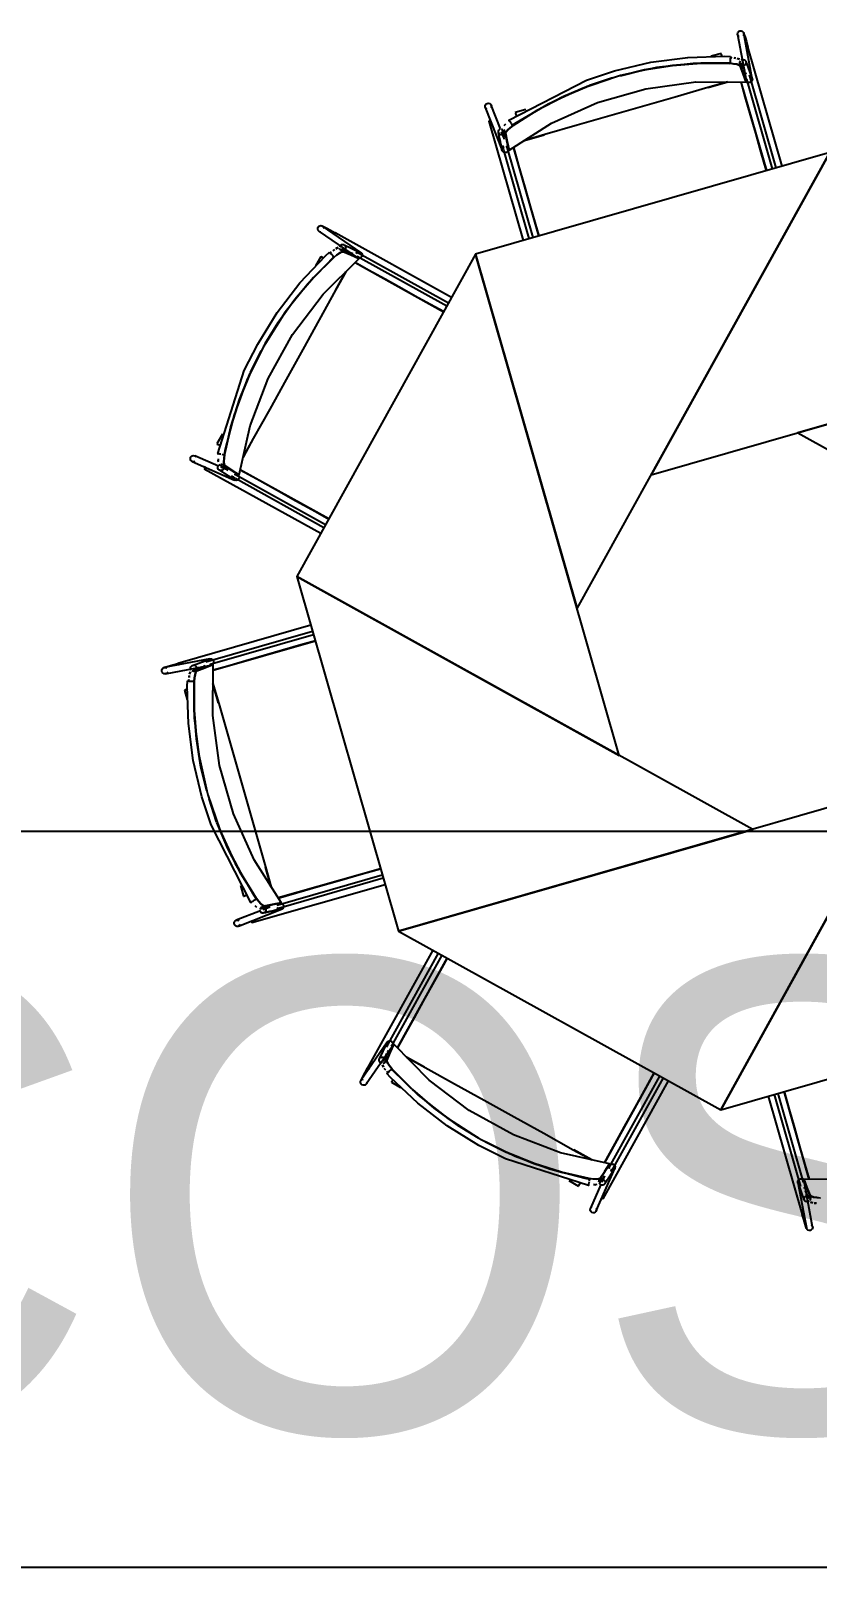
# Model space of a CAD drawing. Header units: metres. Extents: x 2.5 to 42.6, y 0.9 to 31.9.
# Drawn here: x 26.611 to 27.146, y 27.35 to 28.394 of the extents above; entities that cross this region are included whole.
import ezdxf

# ---------------------------------------------------------------- set-up
doc = ezdxf.new("R2010")
doc.units = ezdxf.units.M
for name, color, linetype in [('ARREDI', 9, 'Continuous'), ('PARETI_STRUTTURE', 7, 'Continuous'), ('WAYFINDING_RIQUADRI', 7, 'Continuous'), ('WAYFINDING_TESTI', 7, 'Continuous')]:
    doc.layers.add(name, color=color, linetype=linetype)

msp = doc.modelspace()

# ---------------------------------------------------------------- linework, layer by layer
at = {"layer": 'ARREDI'}
for points in [[(27.093, 28.39), (27.0924, 28.3905), (27.092, 28.3911), (27.0918, 28.3916), (27.0918, 28.3916), (27.0918, 28.3918), (27.0919, 28.3926), (27.0922, 28.3932)], [(27.0922, 28.3932), (27.0927, 28.3937), (27.0934, 28.394), (27.0942, 28.3941), (27.0949, 28.3939), (27.0955, 28.3934), (27.0959, 28.3928), (27.0961, 28.3924), (27.0961, 28.3923), (27.0961, 28.3921)], [(27.0961, 28.3921), (27.096, 28.3914), (27.0957, 28.3907)], [(27.0806, 28.3787), (27.0806, 28.3786)], [(27.0812, 28.3766), (27.081, 28.3773), (27.0808, 28.3779), (27.0807, 28.3784), (27.0806, 28.3786)], [(27.098, 28.383), (27.0974, 28.3828)], [(27.0988, 28.3832), (27.0985, 28.3831), (27.098, 28.383)], [(27.0988, 28.3832), (27.0988, 28.3832)], [(26.9341, 28.3246), (26.9352, 28.3188), (26.9364, 28.313), (26.9653, 28.3313), (26.9966, 28.3453), (27.0295, 28.3547), (27.0635, 28.3594), (27.0977, 28.3592), (27.0956, 28.3648), (27.0935, 28.3703), (27.0928, 28.3708), (27.0912, 28.3713), (27.0889, 28.3717), (27.0865, 28.372)], [(27.0863, 28.372), (27.0669, 28.372), (27.0475, 28.3705), (27.0283, 28.3675), (27.0121, 28.3635)], [(27.0121, 28.3635), (27.0283, 28.3675), (27.0476, 28.3705), (27.067, 28.372), (27.0865, 28.3719)], [(27.0865, 28.372), (27.089, 28.3717), (27.0913, 28.3713), (27.0928, 28.3708), (27.0935, 28.3703)], [(27.0868, 28.3737), (27.0867, 28.373), (27.0867, 28.3726), (27.0867, 28.3723)], [(27.0869, 28.3758), (27.0868, 28.3751), (27.0868, 28.3744), (27.0868, 28.3737)], [(27.0869, 28.3766), (27.0869, 28.3763)], [(27.0869, 28.3758), (27.088, 28.3757)], [(27.088, 28.3757), (27.0869, 28.3758)], [(27.0893, 28.3756), (27.0904, 28.3754)], [(27.0906, 28.3754), (27.0894, 28.3756)], [(27.0915, 28.3752), (27.0931, 28.3747)], [(27.0932, 28.3747), (27.0916, 28.3752)], [(27.0972, 28.3712), (27.0966, 28.3707), (27.0959, 28.3704), (27.0952, 28.3703), (27.0945, 28.3705), (27.0939, 28.3709), (27.0939, 28.371), (27.0935, 28.3716), (27.0934, 28.3717), (27.0933, 28.3723), (27.0934, 28.373), (27.0937, 28.3737)], [(27.0943, 28.3742), (27.095, 28.3745), (27.0957, 28.3746), (27.0964, 28.3744), (27.097, 28.3739), (27.097, 28.3739), (27.0974, 28.3733), (27.0975, 28.3732), (27.0976, 28.3726), (27.0975, 28.3719), (27.0972, 28.3712)], [(27.0944, 28.3726), (27.0959, 28.3686), (27.0965, 28.3671)], [(27.0853, 28.3593), (27.0715, 28.3554), (27.0494, 28.349), (27.0272, 28.3427), (27.005, 28.3363), (26.9828, 28.3299), (26.9607, 28.3236), (26.9469, 28.3196)], [(27.0067, 28.362), (26.9912, 28.3568)], [(26.9912, 28.3568), (27.0067, 28.362)], [(27.0719, 28.3555), (27.0853, 28.3593)], [(27.1113, 28.2995), (27.1077, 28.312), (27.1042, 28.3244), (27.1006, 28.3368), (27.097, 28.3492), (27.0942, 28.3593)], [(27.0971, 28.3656), (27.0974, 28.3647)], [(27.0979, 28.3615), (27.0977, 28.3592)], [(27.1015, 28.3597), (27.1009, 28.3592), (27.1002, 28.3589), (27.0995, 28.3589), (27.0987, 28.3591), (27.0981, 28.3595), (27.0977, 28.3601)], [(27.0999, 28.3631), (27.1007, 28.3629), (27.1013, 28.3625), (27.1017, 28.3619), (27.1018, 28.3614), (27.1019, 28.3611), (27.1018, 28.3604), (27.1015, 28.3597)], [(26.9392, 28.3297), (26.9556, 28.3401), (26.9726, 28.3489)], [(26.9726, 28.3489), (26.9557, 28.3401), (26.9393, 28.3298)], [(26.9729, 28.3491), (26.9906, 28.3566)], [(26.9906, 28.3566), (26.973, 28.3492)], [(26.9214, 28.3407), (26.9208, 28.3411), (26.9203, 28.3417), (26.9202, 28.3419), (26.9202, 28.3419), (26.9201, 28.3424), (26.9201, 28.3431), (26.9204, 28.3438), (26.9209, 28.3444), (26.9216, 28.3447), (26.9223, 28.3449), (26.9231, 28.3447)], [(26.9231, 28.3447), (26.9237, 28.3443), (26.9242, 28.3437), (26.9243, 28.3435), (26.9243, 28.3435), (26.9244, 28.343), (26.9244, 28.3423), (26.9241, 28.3416)], [(26.9406, 28.3385), (26.9407, 28.3382), (26.9408, 28.3378), (26.941, 28.3371), (26.9412, 28.3364)], [(26.9235, 28.3329), (26.923, 28.3328), (26.9228, 28.3327), (26.9227, 28.3327), (26.9227, 28.3327)], [(26.9242, 28.3331), (26.9235, 28.3329)], [(26.9305, 28.3234), (26.9299, 28.3238), (26.9294, 28.3244), (26.9292, 28.3249), (26.9292, 28.3251), (26.9292, 28.3258), (26.9292, 28.3258), (26.9295, 28.3265), (26.93, 28.327), (26.9306, 28.3274)], [(26.9328, 28.3269), (26.9332, 28.3264), (26.9334, 28.3258), (26.9335, 28.3257), (26.9334, 28.3249), (26.9334, 28.3249), (26.9331, 28.3243), (26.9326, 28.3237), (26.932, 28.3234), (26.9312, 28.3233), (26.9305, 28.3234)], [(26.9332, 28.3204), (26.9329, 28.3219), (26.9318, 28.3274)], [(26.9341, 28.3306), (26.9331, 28.3297)], [(26.9332, 28.3298), (26.9341, 28.3306)], [(26.9392, 28.3297), (26.9372, 28.3282), (26.9355, 28.3267), (26.9344, 28.3254), (26.9341, 28.3246)], [(26.9341, 28.3246), (26.9344, 28.3254), (26.9354, 28.3266), (26.9371, 28.3282), (26.9392, 28.3297)], [(26.938, 28.331), (26.9376, 28.3316), (26.9372, 28.3322), (26.9368, 28.3327), (26.9365, 28.3332), (26.9363, 28.3334), (26.9363, 28.3334), (26.9363, 28.3334), (26.9364, 28.3332)], [(26.9388, 28.3299), (26.9386, 28.3301), (26.9384, 28.3305), (26.938, 28.331)], [(26.9469, 28.3196), (26.9603, 28.3234)], [(26.9329, 28.3114), (26.9323, 28.3118), (26.9318, 28.3124), (26.9317, 28.3126), (26.9317, 28.3126), (26.9316, 28.3131), (26.9316, 28.3138), (26.9319, 28.3145), (26.9324, 28.3151), (26.9331, 28.3154)], [(26.9359, 28.313), (26.9356, 28.3123), (26.9351, 28.3117), (26.9344, 28.3114), (26.9337, 28.3113), (26.9329, 28.3114)], [(26.9364, 28.313), (26.9346, 28.3154), (26.9364, 28.313)], [(26.9394, 28.3149), (26.9429, 28.3026), (26.9471, 28.2879), (26.9513, 28.2732), (26.9555, 28.2585), (26.9566, 28.2547)], [(26.8063, 28.2592), (26.8063, 28.2599), (26.8066, 28.2606), (26.8071, 28.2612), (26.8077, 28.2615), (26.8085, 28.2617), (26.8092, 28.2615), (26.8096, 28.2613), (26.8096, 28.2613), (26.8098, 28.2611), (26.8103, 28.2605), (26.8105, 28.2598)], [(26.8084, 28.2573), (26.8076, 28.2575), (26.8072, 28.2577), (26.8072, 28.2577), (26.807, 28.2579), (26.8065, 28.2584), (26.8063, 28.2592)], [(26.8176, 28.256), (26.8173, 28.2555)], [(26.8181, 28.2568), (26.8181, 28.2568), (26.818, 28.2568), (26.8179, 28.2565), (26.8176, 28.2561)], [(26.743, 28.0988), (26.7479, 28.0955), (26.7528, 28.0923), (26.7604, 28.1256), (26.7726, 28.1577), (26.7892, 28.1876), (26.8099, 28.215), (26.8342, 28.239), (26.8288, 28.2415), (26.8234, 28.2439), (26.8225, 28.2437), (26.821, 28.243), (26.8192, 28.2417), (26.8173, 28.2401)], [(26.8143, 28.2437), (26.8143, 28.2437)], [(26.8143, 28.2437), (26.8145, 28.2435), (26.8148, 28.2431), (26.8153, 28.2426), (26.8158, 28.242), (26.8163, 28.2415)], [(26.8148, 28.2431), (26.8157, 28.2438)], [(26.8167, 28.2446), (26.8178, 28.2454)], [(26.8178, 28.2454), (26.8168, 28.2447)], [(26.8173, 28.2401), (26.8192, 28.2417), (26.8211, 28.243), (26.8226, 28.2438), (26.8234, 28.2439)], [(26.8186, 28.2459), (26.8201, 28.2467)], [(26.8201, 28.2467), (26.8186, 28.246)], [(26.8212, 28.2472), (26.8215, 28.2479), (26.822, 28.2484), (26.8226, 28.2488), (26.8233, 28.2489), (26.8234, 28.2489), (26.824, 28.2488), (26.8242, 28.2487), (26.8247, 28.2484), (26.8251, 28.2478), (26.8254, 28.2471)], [(26.8254, 28.2471), (26.8253, 28.2464), (26.8251, 28.2457), (26.8246, 28.2451), (26.824, 28.2447), (26.8232, 28.2446), (26.8232, 28.2446), (26.8225, 28.2447), (26.8224, 28.2448), (26.8219, 28.2451), (26.8214, 28.2457), (26.8212, 28.2464)], [(26.8224, 28.2462), (26.8263, 28.2444), (26.8278, 28.2437)], [(26.8293, 28.2431), (26.8302, 28.2427)], [(26.8325, 28.2428), (26.833, 28.2434), (26.8337, 28.2437), (26.8344, 28.2439), (26.8352, 28.2437), (26.8356, 28.2435), (26.8356, 28.2435), (26.8358, 28.2433), (26.8363, 28.2427), (26.8365, 28.242)], [(26.7706, 28.1815), (26.7793, 28.1958), (26.7908, 28.2116), (26.8034, 28.2264), (26.8173, 28.2401)], [(26.8172, 28.24), (26.8034, 28.2263), (26.7907, 28.2115), (26.7793, 28.1958), (26.7707, 28.1815)], [(26.8103, 28.2396), (26.8096, 28.24), (26.8091, 28.2403), (26.8086, 28.2405), (26.8084, 28.2406)], [(26.8163, 28.2415), (26.8167, 28.241), (26.817, 28.2407), (26.8172, 28.2405)], [(26.8919, 28.2032), (26.886, 28.2064), (26.8747, 28.2127), (26.8634, 28.219), (26.8521, 28.2252), (26.8408, 28.2315), (26.8317, 28.2366)], [(26.8327, 28.2408), (26.8342, 28.239)], [(26.8365, 28.242), (26.8365, 28.2413), (26.8362, 28.2406), (26.8357, 28.24), (26.8351, 28.2397), (26.8343, 28.2395), (26.8336, 28.2397)], [(26.8254, 28.2303), (26.8184, 28.2178), (26.8073, 28.1976), (26.7961, 28.1774), (26.7849, 28.1572), (26.7737, 28.137), (26.7625, 28.1169), (26.7556, 28.1044)], [(26.8186, 28.2181), (26.8254, 28.2303)], [(26.7679, 28.1766), (26.7606, 28.1621)], [(26.7606, 28.162), (26.7679, 28.1766)], [(26.7603, 28.1615), (26.7531, 28.1437), (26.7473, 28.1251), (26.743, 28.1062)], [(26.743, 28.106), (26.7473, 28.125), (26.7531, 28.1436), (26.7603, 28.1614)], [(26.7378, 28.1133), (26.738, 28.1132), (26.7385, 28.1129), (26.739, 28.1126), (26.7397, 28.1122)], [(26.7556, 28.1044), (26.7624, 28.1166)], [(26.7227, 28.1013), (26.7219, 28.1011), (26.7212, 28.1012), (26.721, 28.1013), (26.721, 28.1013), (26.7205, 28.1015), (26.72, 28.1021), (26.7197, 28.1028), (26.7197, 28.1035), (26.7199, 28.1043), (26.7204, 28.1049), (26.721, 28.1053)], [(26.721, 28.1053), (26.7217, 28.1054), (26.7225, 28.1053), (26.7227, 28.1053), (26.7227, 28.1053), (26.7231, 28.105), (26.7236, 28.1045)], [(26.7292, 28.0965), (26.7292, 28.0965)], [(26.7296, 28.0973), (26.7294, 28.0968), (26.7293, 28.0966)], [(26.73, 28.0979), (26.7296, 28.0973)], [(26.7405, 28.1063), (26.7398, 28.1064), (26.7391, 28.1065), (26.7386, 28.1066), (26.7384, 28.1066), (26.7383, 28.1066), (26.7383, 28.1066), (26.7386, 28.1066)], [(26.7413, 28.0955), (26.7406, 28.0953), (26.7398, 28.0954), (26.7393, 28.0956), (26.7392, 28.0957), (26.7387, 28.0962), (26.7387, 28.0962), (26.7384, 28.0969), (26.7384, 28.0976), (26.7386, 28.0984), (26.7391, 28.099)], [(26.7388, 28.101), (26.7387, 28.1018), (26.7388, 28.1031)], [(26.7387, 28.1031), (26.7387, 28.1018)], [(26.7453, 28.0953), (26.7441, 28.0961), (26.7392, 28.0994)], [(26.7404, 28.0996), (26.7412, 28.0995), (26.7417, 28.0992), (26.7418, 28.0991), (26.7423, 28.0986), (26.7423, 28.0986), (26.7426, 28.0979), (26.7426, 28.0972), (26.7424, 28.0965), (26.7419, 28.0959), (26.7413, 28.0955)], [(26.7426, 28.1059), (26.7424, 28.106), (26.7419, 28.106), (26.7413, 28.1062)], [(26.743, 28.106), (26.7426, 28.1036), (26.7425, 28.1013), (26.7427, 28.0996), (26.743, 28.0988)], [(26.743, 28.0988), (26.7427, 28.0996), (26.7425, 28.1012), (26.7426, 28.1035), (26.743, 28.106)], [(26.7515, 28.0887), (26.7508, 28.0885), (26.7501, 28.0886), (26.7498, 28.0887), (26.7498, 28.0887), (26.7494, 28.089), (26.7489, 28.0895), (26.7486, 28.0902), (26.7486, 28.0909), (26.7488, 28.0917)], [(26.7528, 28.0922), (26.7499, 28.0926), (26.7528, 28.0922)], [(26.752, 28.0924), (26.7525, 28.0919), (26.7528, 28.0912), (26.7528, 28.0904), (26.7526, 28.0897), (26.7521, 28.0891), (26.7515, 28.0887)], [(26.7536, 28.0957), (26.7648, 28.0895), (26.7782, 28.0821), (26.7915, 28.0747), (26.8049, 28.0673), (26.8138, 28.0623)], [(26.8047, 27.9795), (26.7948, 27.9767), (26.7824, 27.9731), (26.7699, 27.9695), (26.7575, 27.966), (26.7451, 27.9624), (26.7351, 27.9595)], [(26.7011, 27.9576), (26.7006, 27.9581), (26.7003, 27.9588), (26.7003, 27.9595), (26.7005, 27.9603), (26.7009, 27.9609), (26.7015, 27.9613), (26.702, 27.9614), (26.702, 27.9614), (26.7022, 27.9615), (26.703, 27.9614), (26.7037, 27.961)], [(26.7111, 27.9642), (26.7111, 27.9642)], [(26.7111, 27.9642), (26.7112, 27.9639), (26.7114, 27.9634)], [(26.7114, 27.9634), (26.7115, 27.9627)], [(26.7202, 27.9596), (26.7199, 27.9603), (26.7198, 27.9611), (26.72, 27.9618), (26.7204, 27.9624), (26.7205, 27.9624), (26.721, 27.9628), (26.7211, 27.9628), (26.7217, 27.963), (26.7225, 27.9629), (26.7231, 27.9625)], [(26.7231, 27.9625), (26.7236, 27.962), (26.724, 27.9613), (26.724, 27.9606), (26.7238, 27.9598), (26.7234, 27.9592), (26.7234, 27.9592), (26.7228, 27.9588), (26.7227, 27.9588), (26.7221, 27.9587), (26.7214, 27.9588), (26.7207, 27.9591)], [(26.7217, 27.9598), (26.7257, 27.9613), (26.7273, 27.9619)], [(26.7698, 27.7995), (26.7756, 27.8006), (26.7814, 27.8018), (26.7631, 27.8307), (26.749, 27.8619), (26.7396, 27.8949), (26.7349, 27.9288), (26.7351, 27.9631), (26.7296, 27.961), (26.7241, 27.9589), (26.7235, 27.9582), (26.723, 27.9565), (26.7226, 27.9543), (26.7224, 27.9518)], [(26.7288, 27.9625), (26.7297, 27.9628)], [(26.7312, 27.9653), (26.7314, 27.966), (26.7319, 27.9666), (26.7325, 27.9671), (26.733, 27.9672), (26.7332, 27.9672), (26.7339, 27.9672), (26.7346, 27.9668)], [(26.7328, 27.9633), (26.7351, 27.9631)], [(26.7346, 27.9668), (26.7351, 27.9663), (26.7354, 27.9656), (26.7355, 27.9648), (26.7353, 27.9641), (26.7348, 27.9635), (26.7342, 27.9631)], [(26.7043, 27.9583), (26.7039, 27.9577), (26.7033, 27.9573), (26.7028, 27.9572), (26.7028, 27.9572), (26.7025, 27.9571), (26.7018, 27.9572), (26.7011, 27.9575)], [(26.7178, 27.9523), (26.718, 27.9523)], [(26.7186, 27.9533), (26.7185, 27.9523)], [(26.7185, 27.9523), (26.7192, 27.9522), (26.72, 27.9522), (26.7207, 27.9521)], [(26.7186, 27.9523), (26.7186, 27.9533)], [(26.719, 27.956), (26.7188, 27.9547)], [(26.7188, 27.9546), (26.719, 27.9558)], [(26.7192, 27.9569), (26.7197, 27.9585)], [(26.7197, 27.9585), (26.7192, 27.957)], [(26.7207, 27.9521), (26.7213, 27.9521), (26.7218, 27.9521), (26.722, 27.9521)], [(26.7308, 27.8775), (26.7269, 27.8937), (26.7238, 27.9129), (26.7223, 27.9324), (26.7224, 27.9518)], [(26.7224, 27.9517), (26.7223, 27.9323), (26.7238, 27.9129), (26.7269, 27.8937), (26.7308, 27.8775)], [(26.7224, 27.9518), (26.7226, 27.9544), (26.723, 27.9566), (26.7235, 27.9582), (26.7241, 27.9589)], [(26.7389, 27.9372), (26.735, 27.9506)], [(26.735, 27.9506), (26.739, 27.9369), (26.7453, 27.9147), (26.7517, 27.8926), (26.7581, 27.8703), (26.7644, 27.8481), (26.7708, 27.826), (26.7747, 27.8122)], [(26.7178, 27.9466), (26.7171, 27.9463), (26.7164, 27.9462), (26.716, 27.946), (26.7157, 27.946)], [(26.7157, 27.946), (26.7157, 27.946)], [(26.7324, 27.8721), (26.7375, 27.8566)], [(26.7375, 27.8566), (26.7324, 27.8721)], [(26.7377, 27.856), (26.7452, 27.8383), (26.7542, 27.8211), (26.7645, 27.8046)], [(26.7646, 27.8045), (26.7543, 27.821), (26.7452, 27.8383), (26.7377, 27.856)], [(26.7747, 27.8122), (26.7709, 27.8257)], [(26.7795, 27.8047), (26.7918, 27.8083), (26.8065, 27.8125), (26.8211, 27.8167), (26.8358, 27.8209), (26.8491, 27.8247)], [(26.7559, 27.806), (26.7561, 27.8061), (26.7566, 27.8062), (26.7572, 27.8064), (26.7579, 27.8066)], [(26.7644, 27.8041), (26.7642, 27.804), (26.7639, 27.8037), (26.7634, 27.8034)], [(26.7646, 27.8045), (26.7661, 27.8026), (26.7676, 27.8009), (26.7689, 27.7998), (26.7698, 27.7995)], [(26.7698, 27.7994), (26.769, 27.7997), (26.7677, 27.8008), (26.7662, 27.8025), (26.7646, 27.8045)], [(26.7634, 27.8034), (26.7628, 27.803), (26.7621, 27.8025), (26.7616, 27.8021), (26.7612, 27.8019), (26.761, 27.8017), (26.7609, 27.8017), (26.7609, 27.8017), (26.7611, 27.8018)], [(26.7646, 27.7985), (26.7637, 27.7995)], [(26.7637, 27.7994), (26.7646, 27.7985)], [(26.7739, 27.7985), (26.7725, 27.7983), (26.7667, 27.7971)], [(26.7709, 27.7959), (26.7705, 27.7952), (26.77, 27.7948), (26.7694, 27.7946), (26.7693, 27.7945), (26.7686, 27.7945), (26.7685, 27.7946), (26.7679, 27.7948), (26.7673, 27.7953), (26.767, 27.796)], [(26.7674, 27.7981), (26.768, 27.7986), (26.7685, 27.7988), (26.7687, 27.7988), (26.7694, 27.7988), (26.7701, 27.7985), (26.7706, 27.798), (26.771, 27.7973), (26.7711, 27.7966), (26.7709, 27.7959)], [(26.7829, 27.7983), (26.7826, 27.7977), (26.782, 27.7972), (26.7817, 27.7971), (26.7817, 27.7971), (26.7813, 27.797), (26.7805, 27.797), (26.7798, 27.7973), (26.7793, 27.7978), (26.7789, 27.7984)], [(26.7814, 27.8017), (26.779, 27.7999), (26.7814, 27.8017)], [(26.7814, 27.8012), (26.7821, 27.801), (26.7826, 27.8005), (26.783, 27.7998), (26.7831, 27.799), (26.7829, 27.7983)], [(26.7536, 27.7868), (26.7532, 27.7862), (26.7527, 27.7857), (26.7524, 27.7856), (26.7524, 27.7856), (26.7519, 27.7855), (26.7512, 27.7855), (26.7505, 27.7858), (26.7499, 27.7863), (26.7496, 27.7869), (26.7495, 27.7877), (26.7496, 27.7884)], [(26.7496, 27.7884), (26.75, 27.7891), (26.7506, 27.7895), (26.7508, 27.7896), (26.7508, 27.7896), (26.7513, 27.7898), (26.7521, 27.7897), (26.7528, 27.7895)], [(26.7612, 27.7895), (26.7614, 27.7889)], [(26.7614, 27.7889), (26.7615, 27.7884), (26.7616, 27.7881), (26.7616, 27.7881), (26.7616, 27.7881)], [(26.8943, 27.764), (26.8906, 27.7573), (26.8844, 27.746), (26.8781, 27.7346), (26.8718, 27.7233), (26.8655, 27.712), (26.8605, 27.7029)], [(26.8542, 27.7038), (26.8537, 27.7043), (26.8533, 27.7049), (26.8532, 27.7056), (26.8533, 27.7064), (26.8536, 27.7068), (26.8536, 27.7068), (26.8537, 27.707), (26.8543, 27.7075), (26.855, 27.7077)], [(26.9982, 27.6142), (27.0015, 27.6191), (27.0048, 27.6241), (26.9714, 27.6316), (26.9394, 27.6438), (26.9094, 27.6604), (26.8821, 27.6811), (26.858, 27.7054), (26.8556, 27.7), (26.8532, 27.6946), (26.8533, 27.6938), (26.8541, 27.6922), (26.8554, 27.6904), (26.857, 27.6885)], [(26.8539, 27.7005), (26.8543, 27.7014)], [(26.855, 27.7077), (26.8557, 27.7077), (26.8564, 27.7074), (26.857, 27.7069), (26.8574, 27.7063), (26.8575, 27.7055), (26.8574, 27.7048)], [(26.8562, 27.704), (26.858, 27.7054)], [(26.8402, 27.6893), (26.8402, 27.6893), (26.8403, 27.6892), (26.8405, 27.6891), (26.841, 27.6888)], [(26.8499, 27.6924), (26.8492, 27.6927), (26.8486, 27.6932), (26.8482, 27.6938), (26.8481, 27.6945), (26.8481, 27.6946), (26.8482, 27.6952), (26.8483, 27.6954), (26.8486, 27.6959), (26.8492, 27.6963), (26.8499, 27.6966)], [(26.8499, 27.6966), (26.8507, 27.6966), (26.8514, 27.6963), (26.8519, 27.6958), (26.8523, 27.6952), (26.8524, 27.6944), (26.8524, 27.6944), (26.8523, 27.6937), (26.8522, 27.6936), (26.8519, 27.6931), (26.8513, 27.6926), (26.8506, 27.6924)], [(26.8511, 27.6898), (26.8503, 27.6913)], [(26.8503, 27.6913), (26.8511, 27.6898)], [(26.8509, 27.6936), (26.8526, 27.6975), (26.8533, 27.6991)], [(26.8569, 27.6885), (26.8553, 27.6904), (26.854, 27.6923), (26.8533, 27.6938), (26.8532, 27.6946)], [(26.8789, 27.6898), (26.8667, 27.6966)], [(26.8667, 27.6966), (26.8793, 27.6896), (26.8994, 27.6785), (26.9196, 27.6673), (26.9398, 27.6561), (26.96, 27.6449), (26.9801, 27.6337), (26.9927, 27.6268)], [(26.8379, 27.6775), (26.8371, 27.6775), (26.8364, 27.6778), (26.8359, 27.6783), (26.8355, 27.6789), (26.8354, 27.6797), (26.8355, 27.6804), (26.8358, 27.6808), (26.8358, 27.6809), (26.8359, 27.6811), (26.8365, 27.6815), (26.8372, 27.6817)], [(26.8397, 27.6796), (26.8396, 27.6788), (26.8393, 27.6784), (26.8393, 27.6784), (26.8392, 27.6782), (26.8386, 27.6777), (26.8379, 27.6775)], [(26.841, 27.6889), (26.8416, 27.6885)], [(26.8524, 27.6879), (26.8516, 27.689)], [(26.8516, 27.689), (26.8523, 27.688)], [(26.8539, 27.6861), (26.8533, 27.6869)], [(26.8533, 27.6855), (26.8533, 27.6855)], [(26.8534, 27.6855), (26.8536, 27.6857), (26.8539, 27.6861), (26.8544, 27.6865), (26.855, 27.687), (26.8555, 27.6875)], [(26.8555, 27.6875), (26.856, 27.6879), (26.8564, 27.6882), (26.8565, 27.6884)], [(26.8574, 27.6815), (26.8571, 27.6808), (26.8568, 27.6803), (26.8565, 27.6798), (26.8564, 27.6796)], [(26.9155, 27.6419), (26.9013, 27.6505), (26.8855, 27.662), (26.8707, 27.6747), (26.8569, 27.6885)], [(26.857, 27.6884), (26.8707, 27.6746), (26.8855, 27.6619), (26.9013, 27.6505), (26.9155, 27.6419)], [(27.0013, 27.6248), (27.0075, 27.636), (27.0149, 27.6494), (27.0224, 27.6628), (27.0297, 27.6761), (27.0352, 27.6859)], [(27.1234, 27.6732), (27.1269, 27.661), (27.1305, 27.6485), (27.134, 27.6361), (27.1376, 27.6237), (27.1405, 27.6137)], [(27.3005, 27.6483), (27.2994, 27.6541), (27.2983, 27.6599), (27.2693, 27.6416), (27.2381, 27.6276), (27.2051, 27.6182), (27.1712, 27.6135), (27.1369, 27.6137), (27.139, 27.6081), (27.1411, 27.6026), (27.1419, 27.6021), (27.1435, 27.6016), (27.1457, 27.6012), (27.1482, 27.601)], [(26.9204, 27.6391), (26.935, 27.6318)], [(26.935, 27.6318), (26.9204, 27.6391)], [(26.9356, 27.6316), (26.9533, 27.6243), (26.9719, 27.6185), (26.9908, 27.6142)], [(26.991, 27.6142), (26.972, 27.6185), (26.9534, 27.6243), (26.9356, 27.6315)], [(26.9927, 27.6268), (26.9805, 27.6336)], [(27.0048, 27.6241), (27.0044, 27.6211), (27.0048, 27.6241)], [(27.0046, 27.6232), (27.0052, 27.6237), (27.0058, 27.624), (27.0066, 27.624), (27.0073, 27.6238), (27.0079, 27.6234), (27.0083, 27.6227)], [(27.0083, 27.6227), (27.0085, 27.622), (27.0084, 27.6213), (27.0083, 27.621), (27.0083, 27.621), (27.0081, 27.6206), (27.0075, 27.6201), (27.0068, 27.6198), (27.0061, 27.6198), (27.0054, 27.62)], [(26.9838, 27.609), (26.9839, 27.6093), (26.9841, 27.6097), (26.9844, 27.6103), (26.9848, 27.6109)], [(26.9908, 27.6118), (26.9906, 27.611), (26.9905, 27.6104), (26.9904, 27.6099), (26.9904, 27.6096), (26.9904, 27.6095), (26.9904, 27.6096), (26.9904, 27.6098)], [(26.9911, 27.6138), (26.9911, 27.6136), (26.991, 27.6131), (26.9909, 27.6125)], [(26.991, 27.6142), (26.9934, 27.6139), (26.9957, 27.6137), (26.9974, 27.6139), (26.9982, 27.6142)], [(26.9982, 27.6142), (26.9974, 27.6139), (26.9958, 27.6137), (26.9935, 27.6138), (26.991, 27.6142)], [(26.996, 27.61), (26.9952, 27.6099), (26.9939, 27.61)], [(26.9939, 27.61), (26.9952, 27.6099)], [(26.9975, 27.6116), (26.9976, 27.6124), (26.9978, 27.6129), (26.9979, 27.613), (26.9984, 27.6135), (26.9984, 27.6135), (26.9991, 27.6138), (26.9998, 27.6138), (27.0006, 27.6136), (27.0012, 27.6131), (27.0016, 27.6125)], [(27.001, 27.6153), (26.9977, 27.6104)], [(27.0016, 27.6125), (27.0017, 27.6118), (27.0017, 27.6111), (27.0014, 27.6105), (27.0013, 27.6104), (27.0009, 27.6099), (27.0008, 27.6099), (27.0001, 27.6096), (26.9994, 27.6096), (26.9987, 27.6098), (26.9981, 27.6103)], [(27.1347, 27.6098), (27.134, 27.61), (27.1334, 27.6104), (27.1329, 27.611), (27.1328, 27.6115), (27.1328, 27.6118), (27.1328, 27.6125), (27.1332, 27.6132)], [(27.1332, 27.6132), (27.1337, 27.6137), (27.1344, 27.614), (27.1352, 27.614), (27.1359, 27.6138), (27.1365, 27.6134), (27.1369, 27.6128)], [(27.1367, 27.6114), (27.1369, 27.6137)], [(27.1375, 27.6073), (27.1372, 27.6082)], [(27.1402, 27.6003), (27.1387, 27.6043), (27.1381, 27.6058)], [(26.9992, 27.6012), (26.9998, 27.6009)], [(26.9998, 27.6009), (27.0002, 27.6006), (27.0005, 27.6005)], [(27.0005, 27.6004), (27.0005, 27.6004)], [(27.1404, 27.5987), (27.1397, 27.5984), (27.1389, 27.5983), (27.1382, 27.5985), (27.1376, 27.599), (27.1376, 27.599), (27.1372, 27.5996), (27.1372, 27.5997), (27.137, 27.6003), (27.1371, 27.601), (27.1375, 27.6017)], [(27.1375, 27.6017), (27.138, 27.6022), (27.1387, 27.6025), (27.1394, 27.6026), (27.1402, 27.6024), (27.1408, 27.602), (27.1408, 27.6019), (27.1412, 27.6014), (27.1412, 27.6012), (27.1413, 27.6006), (27.1412, 27.5999), (27.1409, 27.5992)], [(27.1482, 27.6009), (27.1456, 27.6012), (27.1434, 27.6016), (27.1418, 27.6021), (27.1411, 27.6026)], [(27.1431, 27.5977), (27.1415, 27.5982)], [(27.1415, 27.5982), (27.143, 27.5977)], [(27.144, 27.5975), (27.1453, 27.5973)], [(27.1454, 27.5973), (27.1442, 27.5975)], [(26.9918, 27.5922), (26.9916, 27.5929), (26.9917, 27.5937), (26.9918, 27.5939), (26.9918, 27.5939), (26.992, 27.5943), (26.9926, 27.5948)], [(26.9957, 27.5939), (26.9959, 27.5932), (26.9958, 27.5924), (26.9957, 27.5922), (26.9957, 27.5922), (26.9955, 27.5917), (26.9949, 27.5912), (26.9943, 27.5909), (26.9935, 27.5909), (26.9928, 27.5911), (26.9922, 27.5916), (26.9918, 27.5922)], [(27.1358, 27.5897), (27.1361, 27.5898), (27.1366, 27.5899)], [(27.1358, 27.5897), (27.1358, 27.5897)], [(27.1366, 27.5899), (27.1373, 27.5901)], [(27.1424, 27.5797), (27.1419, 27.5792), (27.1412, 27.5789), (27.1405, 27.5788), (27.1397, 27.579), (27.1391, 27.5795), (27.1387, 27.5801), (27.1386, 27.5806), (27.1386, 27.5806), (27.1385, 27.5808), (27.1386, 27.5816), (27.139, 27.5822)], [(27.1417, 27.5829), (27.1423, 27.5824), (27.1427, 27.5818), (27.1428, 27.5814), (27.1428, 27.5813), (27.1429, 27.5811), (27.1428, 27.5804), (27.1425, 27.5797)]]:
    msp.add_lwpolyline(points, dxfattribs=at)
for points in [[(27.1545, 28.3114), (26.9136, 28.2423), (26.9827, 28.0015)], [(27.3736, 28.1899), (27.1545, 28.3114), (27.033, 28.0923)], [(26.9136, 28.2423), (26.7921, 28.0232), (27.0113, 27.9017)], [(27.4427, 27.9491), (27.3736, 28.1899), (27.1328, 28.1209)], [(26.7921, 28.0232), (26.8612, 27.7823), (27.1021, 27.8514)], [(27.0804, 27.6608), (27.3212, 27.7299), (27.2521, 27.9708)], [(26.8612, 27.7823), (27.0804, 27.6608), (27.2018, 27.88)]]:
    msp.add_lwpolyline(points, close=True, dxfattribs=at)
at = {"layer": 'PARETI_STRUTTURE'}
for points in [[(27.0918, 28.3916), (27.0976, 28.3606)], [(27.096, 28.3926), (27.0964, 28.3914), (27.0969, 28.3898), (27.0978, 28.3867), (27.0988, 28.3832)], [(27.1018, 28.3614), (27.0961, 28.3924)], [(27.0806, 28.3787), (27.0737, 28.3767)], [(27.1221, 28.3021), (27.0989, 28.3832)], [(27.0082, 28.3669), (27.0328, 28.3727), (27.0579, 28.376), (27.0832, 28.3767), (27.0869, 28.3766)], [(27.0867, 28.3723), (27.0616, 28.3719), (27.0367, 28.369), (27.0122, 28.3636), (27.0094, 28.3628)], [(27.0974, 28.3607), (27.0973, 28.3608), (27.0973, 28.3609), (27.0972, 28.361), (27.0972, 28.3612), (27.0971, 28.3613), (27.0971, 28.3614), (27.0971, 28.3615), (27.097, 28.3617), (27.097, 28.3618), (27.0969, 28.3619), (27.0969, 28.362), (27.0968, 28.3622), (27.0968, 28.3623), (27.0967, 28.3624), (27.0967, 28.3625), (27.0967, 28.3626), (27.0966, 28.3628), (27.0966, 28.3629), (27.0965, 28.363), (27.0965, 28.3631), (27.0964, 28.3633), (27.0964, 28.3634), (27.0963, 28.3635), (27.0963, 28.3636), (27.0962, 28.3638), (27.0962, 28.3639), (27.0962, 28.364), (27.0961, 28.3641), (27.0961, 28.3643), (27.096, 28.3644), (27.096, 28.3645), (27.0959, 28.3646), (27.0959, 28.3647), (27.0959, 28.3649), (27.0958, 28.365), (27.0958, 28.3651), (27.0957, 28.3652), (27.0957, 28.3654), (27.0956, 28.3655), (27.0956, 28.3656), (27.0955, 28.3657), (27.0955, 28.3658), (27.0955, 28.366), (27.0954, 28.3661), (27.0954, 28.3662), (27.0953, 28.3663), (27.0953, 28.3665), (27.0952, 28.3666), (27.0952, 28.3667), (27.0952, 28.3668), (27.0951, 28.367), (27.0951, 28.3671), (27.095, 28.3672), (27.095, 28.3673), (27.0949, 28.3675), (27.0949, 28.3676), (27.0948, 28.3677), (27.0948, 28.3678), (27.0947, 28.368), (27.0947, 28.3681), (27.0947, 28.3682), (27.0946, 28.3683), (27.0946, 28.3684), (27.0945, 28.3686), (27.0945, 28.3687), (27.0944, 28.3688), (27.0944, 28.3689), (27.0943, 28.3691), (27.0943, 28.3692), (27.0943, 28.3693), (27.0942, 28.3694), (27.0942, 28.3696), (27.0941, 28.3697), (27.0941, 28.3698), (27.094, 28.3699), (27.094, 28.3701), (27.094, 28.3702), (27.0939, 28.3703), (27.0939, 28.3704), (27.0938, 28.3705), (27.0938, 28.3707), (27.0937, 28.3708), (27.0937, 28.3709), (27.0936, 28.371), (27.0936, 28.3712), (27.0936, 28.3713), (27.0935, 28.3714), (27.0935, 28.3715), (27.0934, 28.3717), (27.0934, 28.3717)], [(27.0957, 28.3694), (27.0954, 28.3704)], [(27.0975, 28.3732), (27.1014, 28.3621)], [(26.9363, 28.3334), (26.989, 28.3606), (27.0082, 28.3669)], [(27.0094, 28.3628), (26.9857, 28.3547), (26.9629, 28.3442), (26.9413, 28.3315), (26.9388, 28.3299)], [(27.0941, 28.3593), (27.1114, 28.2991)], [(27.1156, 28.3003), (27.0981, 28.3612)], [(27.0998, 28.3642), (27.1179, 28.3009)], [(26.9202, 28.3419), (26.9317, 28.3126)], [(26.9306, 28.3274), (26.9243, 28.3435)], [(26.9479, 28.3406), (26.9406, 28.3385)], [(26.9227, 28.3327), (26.946, 28.2516)], [(26.9317, 28.3126), (26.9317, 28.3134), (26.9317, 28.3136), (26.9316, 28.3137), (26.9316, 28.3138), (26.9316, 28.314), (26.9316, 28.3141), (26.9315, 28.3142), (26.9315, 28.3143), (26.9315, 28.3145), (26.9314, 28.3146), (26.9314, 28.3147), (26.9314, 28.3148), (26.9313, 28.315), (26.9313, 28.3151), (26.9313, 28.3152), (26.9313, 28.3154), (26.9312, 28.3155), (26.9312, 28.3156), (26.9312, 28.3157), (26.9312, 28.3159), (26.9311, 28.316), (26.9311, 28.3161), (26.9311, 28.3163), (26.931, 28.3164), (26.931, 28.3165), (26.931, 28.3166), (26.931, 28.3168), (26.9309, 28.3169), (26.9309, 28.317), (26.9309, 28.3172), (26.9308, 28.3173), (26.9308, 28.3174), (26.9308, 28.3175), (26.9308, 28.3177), (26.9307, 28.3178), (26.9307, 28.3179), (26.9307, 28.3181), (26.9307, 28.3182), (26.9306, 28.3183), (26.9306, 28.3184), (26.9306, 28.3186), (26.9305, 28.3187), (26.9305, 28.3188), (26.9305, 28.319), (26.9305, 28.3191), (26.9304, 28.3192), (26.9304, 28.3193), (26.9304, 28.3195), (26.9303, 28.3196), (26.9303, 28.3197), (26.9303, 28.3198), (26.9303, 28.32), (26.9302, 28.3201), (26.9302, 28.3202), (26.9302, 28.3204), (26.9302, 28.3205), (26.9301, 28.3206), (26.9301, 28.3207), (26.9301, 28.3209), (26.93, 28.321), (26.93, 28.3211), (26.93, 28.3213), (26.93, 28.3214), (26.9299, 28.3215), (26.9299, 28.3216), (26.9299, 28.3218), (26.9298, 28.3219), (26.9298, 28.322), (26.9298, 28.3221), (26.9298, 28.3223), (26.9297, 28.3224), (26.9297, 28.3225), (26.9297, 28.3227), (26.9297, 28.3228), (26.9296, 28.3229), (26.9296, 28.3231), (26.9296, 28.3232), (26.9295, 28.3233), (26.9295, 28.3234), (26.9295, 28.3236), (26.9295, 28.3237), (26.9294, 28.3238), (26.9294, 28.324), (26.9294, 28.3241), (26.9293, 28.3242), (26.9293, 28.3243), (26.9293, 28.3245), (26.9293, 28.3246), (26.9292, 28.3247), (26.9292, 28.3248), (26.9292, 28.3249)], [(26.933, 28.3211), (26.9313, 28.3255)], [(26.9328, 28.3132), (26.932, 28.316)], [(26.9324, 28.3237), (26.9327, 28.3226)], [(26.9334, 28.3258), (26.9359, 28.3144)], [(26.9501, 28.2528), (26.9329, 28.313)], [(26.9349, 28.315), (26.9525, 28.2535)], [(26.9358, 28.3142), (26.9354, 28.3152)], [(26.9567, 28.2547), (26.9394, 28.3149)], [(26.8072, 28.2577), (26.8332, 28.2399)], [(26.8094, 28.2615), (26.8106, 28.2608), (26.812, 28.2601), (26.8149, 28.2585), (26.8181, 28.2568)], [(26.8356, 28.2435), (26.8096, 28.2613)], [(26.8973, 28.2129), (26.8181, 28.2568)], [(26.7655, 28.1812), (26.7788, 28.2027), (26.7942, 28.2227), (26.8116, 28.2411), (26.8143, 28.2437)], [(26.833, 28.2398), (26.8328, 28.2399), (26.8327, 28.2399), (26.8326, 28.24), (26.8325, 28.24), (26.8324, 28.2401), (26.8322, 28.2401), (26.8321, 28.2402), (26.832, 28.2402), (26.8319, 28.2403), (26.8318, 28.2404), (26.8316, 28.2404), (26.8315, 28.2405), (26.8314, 28.2405), (26.8313, 28.2406), (26.8312, 28.2406), (26.8311, 28.2407), (26.8309, 28.2408), (26.8308, 28.2408), (26.8307, 28.2409), (26.8306, 28.2409), (26.8305, 28.241), (26.8303, 28.241), (26.8302, 28.2411), (26.8301, 28.2411), (26.83, 28.2412), (26.8299, 28.2413), (26.8297, 28.2413), (26.8296, 28.2414), (26.8295, 28.2414), (26.8294, 28.2415), (26.8293, 28.2415), (26.8292, 28.2416), (26.829, 28.2416), (26.8289, 28.2417), (26.8288, 28.2418), (26.8287, 28.2418), (26.8286, 28.2419), (26.8285, 28.2419), (26.8283, 28.242), (26.8282, 28.242), (26.8281, 28.2421), (26.828, 28.2421), (26.8279, 28.2422), (26.8277, 28.2423), (26.8276, 28.2423), (26.8275, 28.2424), (26.8274, 28.2424), (26.8273, 28.2425), (26.8271, 28.2426), (26.827, 28.2426), (26.8269, 28.2427), (26.8268, 28.2427), (26.8267, 28.2428), (26.8266, 28.2428), (26.8264, 28.2429), (26.8263, 28.2429), (26.8262, 28.243), (26.8261, 28.2431), (26.826, 28.2431), (26.8258, 28.2432), (26.8257, 28.2432), (26.8256, 28.2433), (26.8255, 28.2433), (26.8254, 28.2434), (26.8252, 28.2434), (26.8251, 28.2435), (26.825, 28.2436), (26.8249, 28.2436), (26.8248, 28.2437), (26.8246, 28.2437), (26.8245, 28.2438), (26.8244, 28.2438), (26.8243, 28.2439), (26.8242, 28.244), (26.8241, 28.244), (26.8239, 28.2441), (26.8238, 28.2441), (26.8237, 28.2442), (26.8236, 28.2442), (26.8235, 28.2443), (26.8233, 28.2443), (26.8232, 28.2444), (26.8231, 28.2445), (26.823, 28.2445), (26.8229, 28.2446), (26.8228, 28.2446), (26.8226, 28.2447), (26.8225, 28.2447), (26.8224, 28.2448), (26.8224, 28.2448)], [(26.8242, 28.2487), (26.8348, 28.2437)], [(26.8263, 28.2444), (26.8247, 28.2454)], [(26.8322, 28.244), (26.8952, 28.2091)], [(26.8172, 28.2405), (26.7997, 28.2224), (26.7842, 28.2028), (26.7707, 28.1816), (26.7693, 28.1791)], [(26.8084, 28.2407), (26.8049, 28.2344)], [(26.8317, 28.2365), (26.8919, 28.2031)], [(26.894, 28.2069), (26.8331, 28.2407)], [(26.7383, 28.1067), (26.7564, 28.1631), (26.7655, 28.1812)], [(26.7693, 28.1791), (26.7582, 28.1566), (26.7495, 28.1331), (26.7432, 28.1088), (26.7426, 28.1059)], [(26.7415, 28.12), (26.7378, 28.1133)], [(26.721, 28.1013), (26.7498, 28.0887)], [(26.7389, 28.0982), (26.7227, 28.1053)], [(26.7292, 28.0965), (26.8084, 28.0526)], [(26.7447, 28.0957), (26.7404, 28.0975)], [(26.7417, 28.0992), (26.7515, 28.0929)], [(26.7425, 28.097), (26.7434, 28.0965)], [(26.7498, 28.0887), (26.7492, 28.0893), (26.7491, 28.0893), (26.749, 28.0894), (26.7489, 28.0895), (26.7488, 28.0895), (26.7486, 28.0896), (26.7485, 28.0897), (26.7484, 28.0898), (26.7483, 28.0898), (26.7482, 28.0899), (26.7481, 28.09), (26.748, 28.09), (26.7479, 28.0901), (26.7478, 28.0902), (26.7477, 28.0903), (26.7475, 28.0903), (26.7474, 28.0904), (26.7473, 28.0905), (26.7472, 28.0905), (26.7471, 28.0906), (26.747, 28.0907), (26.7469, 28.0907), (26.7468, 28.0908), (26.7467, 28.0909), (26.7465, 28.091), (26.7464, 28.091), (26.7463, 28.0911), (26.7462, 28.0912), (26.7461, 28.0912), (26.746, 28.0913), (26.7459, 28.0914), (26.7458, 28.0915), (26.7457, 28.0915), (26.7456, 28.0916), (26.7455, 28.0917), (26.7453, 28.0917), (26.7452, 28.0918), (26.7451, 28.0919), (26.745, 28.092), (26.7449, 28.092), (26.7448, 28.0921), (26.7447, 28.0922), (26.7446, 28.0922), (26.7445, 28.0923), (26.7443, 28.0924), (26.7442, 28.0925), (26.7441, 28.0925), (26.744, 28.0926), (26.7439, 28.0927), (26.7438, 28.0927), (26.7437, 28.0928), (26.7436, 28.0929), (26.7435, 28.0929), (26.7434, 28.093), (26.7432, 28.0931), (26.7431, 28.0932), (26.743, 28.0932), (26.7429, 28.0933), (26.7428, 28.0934), (26.7427, 28.0934), (26.7426, 28.0935), (26.7425, 28.0936), (26.7424, 28.0936), (26.7422, 28.0937), (26.7421, 28.0938), (26.742, 28.0939), (26.7419, 28.0939), (26.7418, 28.094), (26.7417, 28.0941), (26.7416, 28.0941), (26.7415, 28.0942), (26.7414, 28.0943), (26.7413, 28.0944), (26.7411, 28.0944), (26.741, 28.0945), (26.7409, 28.0946), (26.7408, 28.0946), (26.7407, 28.0947), (26.7406, 28.0948), (26.7405, 28.0949), (26.7404, 28.0949), (26.7403, 28.095), (26.7401, 28.0951), (26.74, 28.0951), (26.7399, 28.0952), (26.7398, 28.0953), (26.7397, 28.0954), (26.7396, 28.0954), (26.7395, 28.0955), (26.7394, 28.0956), (26.7393, 28.0956)], [(26.7501, 28.0899), (26.7476, 28.0913)], [(26.8105, 28.0564), (26.7503, 28.0898)], [(26.7504, 28.0926), (26.8117, 28.0586)], [(26.7516, 28.0927), (26.7506, 28.0931)], [(26.8138, 28.0624), (26.7536, 28.0957)], [(26.8016, 27.9902), (26.7111, 27.9642)], [(26.7302, 27.9652), (26.8028, 27.986)], [(26.8035, 27.9836), (26.7332, 27.9635)], [(26.7351, 27.9595), (26.8047, 27.9795)], [(26.7017, 27.9614), (26.703, 27.9618), (26.7045, 27.9623), (26.7077, 27.9632), (26.7111, 27.9642)], [(26.733, 27.9672), (26.702, 27.9614)], [(26.7028, 27.9572), (26.7337, 27.9629)], [(26.7212, 27.9628), (26.7322, 27.9668)], [(26.7337, 27.9627), (26.7336, 27.9627), (26.7334, 27.9626), (26.7333, 27.9626), (26.7332, 27.9625), (26.7331, 27.9625), (26.7329, 27.9625), (26.7328, 27.9624), (26.7327, 27.9624), (26.7326, 27.9623), (26.7324, 27.9623), (26.7323, 27.9622), (26.7322, 27.9622), (26.7321, 27.9622), (26.732, 27.9621), (26.7318, 27.9621), (26.7317, 27.962), (26.7316, 27.962), (26.7315, 27.9619), (26.7313, 27.9619), (26.7312, 27.9618), (26.7311, 27.9618), (26.731, 27.9618), (26.7308, 27.9617), (26.7307, 27.9617), (26.7306, 27.9616), (26.7305, 27.9616), (26.7303, 27.9615), (26.7302, 27.9615), (26.7301, 27.9615), (26.73, 27.9614), (26.7298, 27.9614), (26.7297, 27.9613), (26.7296, 27.9613), (26.7295, 27.9612), (26.7294, 27.9612), (26.7292, 27.9611), (26.7291, 27.9611), (26.729, 27.961), (26.7289, 27.961), (26.7287, 27.961), (26.7286, 27.9609), (26.7285, 27.9609), (26.7284, 27.9608), (26.7283, 27.9608), (26.7281, 27.9607), (26.728, 27.9607), (26.7279, 27.9606), (26.7278, 27.9606), (26.7276, 27.9606), (26.7275, 27.9605), (26.7274, 27.9605), (26.7273, 27.9604), (26.7271, 27.9604), (26.727, 27.9603), (26.7269, 27.9603), (26.7268, 27.9603), (26.7266, 27.9602), (26.7265, 27.9602), (26.7264, 27.9601), (26.7263, 27.9601), (26.7262, 27.96), (26.726, 27.96), (26.7259, 27.9599), (26.7258, 27.9599), (26.7257, 27.9599), (26.7255, 27.9598), (26.7254, 27.9598), (26.7253, 27.9597), (26.7252, 27.9597), (26.725, 27.9596), (26.7249, 27.9596), (26.7248, 27.9595), (26.7247, 27.9595), (26.7245, 27.9595), (26.7244, 27.9594), (26.7243, 27.9594), (26.7242, 27.9593), (26.724, 27.9593), (26.7239, 27.9592), (26.7238, 27.9592), (26.7237, 27.9591), (26.7236, 27.9591), (26.7234, 27.9591), (26.7233, 27.959), (26.7232, 27.959), (26.7231, 27.9589), (26.7229, 27.9589), (26.7228, 27.9588), (26.7227, 27.9588), (26.7227, 27.9588)], [(26.7249, 27.9611), (26.7239, 27.9608)], [(26.7274, 27.8736), (26.7217, 27.8982), (26.7184, 27.9233), (26.7176, 27.9485), (26.7177, 27.9523)], [(26.722, 27.9521), (26.7224, 27.927), (26.7254, 27.902), (26.7308, 27.8776), (26.7316, 27.8748)], [(26.7157, 27.946), (26.7176, 27.9394)], [(26.7609, 27.8017), (26.7338, 27.8544), (26.7274, 27.8736)], [(26.7316, 27.8748), (26.7397, 27.851), (26.7501, 27.8282), (26.7628, 27.8066), (26.7645, 27.8042)], [(26.7794, 27.8002), (26.8502, 27.8206)], [(26.849, 27.8247), (26.7795, 27.8048)], [(26.8509, 27.8182), (26.7813, 27.7982)], [(26.7537, 27.8133), (26.7558, 27.806)], [(26.7616, 27.7881), (26.8521, 27.814)], [(26.7674, 27.7961), (26.7508, 27.7896)], [(26.7524, 27.7856), (26.7817, 27.7971)], [(26.7685, 27.7988), (26.78, 27.8013)], [(26.7732, 27.7984), (26.7689, 27.7967)], [(26.7817, 27.7971), (26.7809, 27.7971), (26.7808, 27.797), (26.7807, 27.797), (26.7805, 27.797), (26.7804, 27.797), (26.7803, 27.7969), (26.7801, 27.7969), (26.78, 27.7969), (26.7799, 27.7968), (26.7798, 27.7968), (26.7796, 27.7968), (26.7795, 27.7967), (26.7794, 27.7967), (26.7792, 27.7967), (26.7791, 27.7967), (26.779, 27.7966), (26.7789, 27.7966), (26.7787, 27.7966), (26.7786, 27.7965), (26.7785, 27.7965), (26.7783, 27.7965), (26.7782, 27.7965), (26.7781, 27.7964), (26.778, 27.7964), (26.7778, 27.7964), (26.7777, 27.7964), (26.7776, 27.7963), (26.7774, 27.7963), (26.7773, 27.7963), (26.7772, 27.7962), (26.7771, 27.7962), (26.7769, 27.7962), (26.7768, 27.7962), (26.7767, 27.7961), (26.7765, 27.7961), (26.7764, 27.7961), (26.7763, 27.796), (26.7762, 27.796), (26.776, 27.796), (26.7759, 27.796), (26.7758, 27.7959), (26.7757, 27.7959), (26.7755, 27.7959), (26.7754, 27.7959), (26.7753, 27.7958), (26.7751, 27.7958), (26.775, 27.7958), (26.7749, 27.7957), (26.7748, 27.7957), (26.7746, 27.7957), (26.7745, 27.7957), (26.7744, 27.7956), (26.7742, 27.7956), (26.7741, 27.7956), (26.774, 27.7955), (26.7739, 27.7955), (26.7737, 27.7955), (26.7736, 27.7955), (26.7735, 27.7954), (26.7734, 27.7954), (26.7732, 27.7954), (26.7731, 27.7954), (26.773, 27.7953), (26.7728, 27.7953), (26.7727, 27.7953), (26.7726, 27.7952), (26.7724, 27.7952), (26.7723, 27.7952), (26.7722, 27.7952), (26.7721, 27.7951), (26.7719, 27.7951), (26.7718, 27.7951), (26.7717, 27.795), (26.7715, 27.795), (26.7714, 27.795), (26.7713, 27.795), (26.7712, 27.7949), (26.771, 27.7949), (26.7709, 27.7949), (26.7708, 27.7949), (26.7707, 27.7948), (26.7705, 27.7948), (26.7704, 27.7948), (26.7703, 27.7947), (26.7701, 27.7947), (26.77, 27.7947), (26.7699, 27.7947), (26.7698, 27.7946), (26.7696, 27.7946), (26.7695, 27.7946), (26.7694, 27.7945)], [(26.7707, 27.7977), (26.7717, 27.798)], [(26.7811, 27.7982), (26.7783, 27.7974)], [(26.7802, 27.8011), (26.7792, 27.8007)], [(26.8846, 27.7693), (26.8402, 27.6893)], [(26.853, 27.7034), (26.8884, 27.7672)], [(26.8906, 27.766), (26.8564, 27.7043)], [(26.8605, 27.7029), (26.8943, 27.7639)], [(26.8536, 27.7068), (26.8357, 27.6808)], [(26.8393, 27.6784), (26.8571, 27.7044)], [(26.8483, 27.6954), (26.8533, 27.706)], [(26.8572, 27.7042), (26.8572, 27.704), (26.8571, 27.7039), (26.8571, 27.7038), (26.857, 27.7037), (26.857, 27.7036), (26.8569, 27.7035), (26.8568, 27.7033), (26.8568, 27.7032), (26.8567, 27.7031), (26.8567, 27.703), (26.8566, 27.7029), (26.8566, 27.7028), (26.8565, 27.7026), (26.8565, 27.7025), (26.8564, 27.7024), (26.8563, 27.7023), (26.8563, 27.7022), (26.8562, 27.702), (26.8562, 27.7019), (26.8561, 27.7018), (26.8561, 27.7017), (26.856, 27.7016), (26.8559, 27.7014), (26.8559, 27.7013), (26.8558, 27.7012), (26.8558, 27.7011), (26.8557, 27.701), (26.8557, 27.7008), (26.8556, 27.7007), (26.8556, 27.7006), (26.8555, 27.7005), (26.8554, 27.7004), (26.8554, 27.7003), (26.8553, 27.7001), (26.8553, 27.7), (26.8552, 27.6999), (26.8552, 27.6998), (26.8551, 27.6997), (26.8551, 27.6995), (26.855, 27.6994), (26.8549, 27.6993), (26.8549, 27.6992), (26.8548, 27.6991), (26.8548, 27.6989), (26.8547, 27.6988), (26.8547, 27.6987), (26.8546, 27.6986), (26.8545, 27.6985), (26.8545, 27.6984), (26.8544, 27.6982), (26.8544, 27.6981), (26.8543, 27.698), (26.8543, 27.6979), (26.8542, 27.6978), (26.8542, 27.6976), (26.8541, 27.6975), (26.854, 27.6974), (26.854, 27.6973), (26.8539, 27.6972), (26.8539, 27.6971), (26.8538, 27.6969), (26.8538, 27.6968), (26.8537, 27.6967), (26.8537, 27.6966), (26.8536, 27.6965), (26.8535, 27.6963), (26.8535, 27.6962), (26.8534, 27.6961), (26.8534, 27.696), (26.8533, 27.6959), (26.8533, 27.6958), (26.8532, 27.6956), (26.8531, 27.6955), (26.8531, 27.6954), (26.853, 27.6953), (26.853, 27.6952), (26.8529, 27.695), (26.8529, 27.6949), (26.8528, 27.6948), (26.8527, 27.6947), (26.8527, 27.6946), (26.8526, 27.6944), (26.8526, 27.6943), (26.8525, 27.6942), (26.8525, 27.6941), (26.8524, 27.694), (26.8524, 27.6938), (26.8523, 27.6937), (26.8522, 27.6936), (26.8522, 27.6936)], [(26.8356, 27.6806), (26.8362, 27.6818), (26.8369, 27.6833), (26.8385, 27.6861), (26.8402, 27.6893)], [(26.8526, 27.6975), (26.8517, 27.6959)], [(26.9158, 27.6367), (26.8944, 27.65), (26.8743, 27.6654), (26.8559, 27.6828), (26.8533, 27.6855)], [(26.8564, 27.6796), (26.8626, 27.6761)], [(26.8565, 27.6884), (26.8746, 27.6709), (26.8943, 27.6554), (26.9154, 27.6419), (26.918, 27.6405)], [(27.0005, 27.6004), (27.0449, 27.6805)], [(27.0351, 27.6859), (27.0013, 27.6248)], [(27.0044, 27.6216), (27.0389, 27.6838)], [(27.0411, 27.6826), (27.0073, 27.6215)], [(27.1127, 27.6701), (27.1358, 27.5897)], [(27.1348, 27.6087), (27.1169, 27.6713)], [(27.1193, 27.672), (27.1365, 27.6117)], [(27.1405, 27.6136), (27.1234, 27.6732)], [(26.9179, 27.6405), (26.9405, 27.6294), (26.964, 27.6207), (26.9882, 27.6144), (26.9911, 27.6138)], [(26.9904, 27.6095), (26.9339, 27.6276), (26.9158, 27.6367)], [(26.9957, 27.5922), (27.0083, 27.621)], [(26.9978, 27.6129), (27.0041, 27.6228)], [(27.0083, 27.621), (27.0078, 27.6204), (27.0077, 27.6203), (27.0076, 27.6202), (27.0076, 27.6201), (27.0075, 27.62), (27.0074, 27.6199), (27.0073, 27.6197), (27.0073, 27.6196), (27.0072, 27.6195), (27.0071, 27.6194), (27.0071, 27.6193), (27.007, 27.6192), (27.0069, 27.6191), (27.0069, 27.619), (27.0068, 27.6189), (27.0067, 27.6188), (27.0066, 27.6186), (27.0066, 27.6185), (27.0065, 27.6184), (27.0064, 27.6183), (27.0064, 27.6182), (27.0063, 27.6181), (27.0062, 27.618), (27.0062, 27.6179), (27.0061, 27.6178), (27.006, 27.6176), (27.0059, 27.6175), (27.0059, 27.6174), (27.0058, 27.6173), (27.0057, 27.6172), (27.0057, 27.6171), (27.0056, 27.617), (27.0055, 27.6169), (27.0054, 27.6168), (27.0054, 27.6167), (27.0053, 27.6166), (27.0052, 27.6164), (27.0052, 27.6163), (27.0051, 27.6162), (27.005, 27.6161), (27.0049, 27.616), (27.0049, 27.6159), (27.0048, 27.6158), (27.0047, 27.6157), (27.0047, 27.6156), (27.0046, 27.6155), (27.0045, 27.6153), (27.0044, 27.6152), (27.0044, 27.6151), (27.0043, 27.615), (27.0042, 27.6149), (27.0042, 27.6148), (27.0041, 27.6147), (27.004, 27.6146), (27.0039, 27.6145), (27.0039, 27.6143), (27.0038, 27.6142), (27.0037, 27.6141), (27.0037, 27.614), (27.0036, 27.6139), (27.0035, 27.6138), (27.0035, 27.6137), (27.0034, 27.6136), (27.0033, 27.6135), (27.0032, 27.6134), (27.0032, 27.6132), (27.0031, 27.6131), (27.003, 27.613), (27.003, 27.6129), (27.0029, 27.6128), (27.0028, 27.6127), (27.0027, 27.6126), (27.0027, 27.6125), (27.0026, 27.6124), (27.0025, 27.6122), (27.0025, 27.6121), (27.0024, 27.612), (27.0023, 27.6119), (27.0022, 27.6118), (27.0022, 27.6117), (27.0021, 27.6116), (27.002, 27.6115), (27.002, 27.6114), (27.0019, 27.6113), (27.0018, 27.6111), (27.0017, 27.611), (27.0017, 27.6109), (27.0016, 27.6108), (27.0015, 27.6107), (27.0015, 27.6106), (27.0014, 27.6105)], [(27.0044, 27.6228), (27.0039, 27.6218)], [(27.0071, 27.6213), (27.0057, 27.6188)], [(26.9771, 27.6127), (26.9837, 27.609)], [(26.9989, 27.6102), (26.9918, 27.5939)], [(27.0014, 27.6159), (26.9995, 27.6117)], [(27.0001, 27.6137), (27.0006, 27.6146)], [(27.1328, 27.6115), (27.1386, 27.5806)], [(27.1372, 27.5997), (27.1332, 27.6108)], [(27.1428, 27.5814), (27.1371, 27.6123)], [(27.1373, 27.6122), (27.1373, 27.6121), (27.1374, 27.612), (27.1374, 27.6119), (27.1375, 27.6117), (27.1375, 27.6116), (27.1375, 27.6115), (27.1376, 27.6114), (27.1376, 27.6113), (27.1377, 27.6111), (27.1377, 27.611), (27.1378, 27.6109), (27.1378, 27.6108), (27.1378, 27.6106), (27.1379, 27.6105), (27.1379, 27.6104), (27.138, 27.6103), (27.138, 27.6101), (27.1381, 27.61), (27.1381, 27.6099), (27.1382, 27.6098), (27.1382, 27.6096), (27.1382, 27.6095), (27.1383, 27.6094), (27.1383, 27.6093), (27.1384, 27.6092), (27.1384, 27.609), (27.1385, 27.6089), (27.1385, 27.6088), (27.1386, 27.6087), (27.1386, 27.6085), (27.1387, 27.6084), (27.1387, 27.6083), (27.1387, 27.6082), (27.1388, 27.608), (27.1388, 27.6079), (27.1389, 27.6078), (27.1389, 27.6077), (27.139, 27.6075), (27.139, 27.6074), (27.139, 27.6073), (27.1391, 27.6072), (27.1391, 27.6071), (27.1392, 27.6069), (27.1392, 27.6068), (27.1393, 27.6067), (27.1393, 27.6066), (27.1394, 27.6064), (27.1394, 27.6063), (27.1394, 27.6062), (27.1395, 27.6061), (27.1395, 27.6059), (27.1396, 27.6058), (27.1396, 27.6057), (27.1397, 27.6056), (27.1397, 27.6054), (27.1397, 27.6053), (27.1398, 27.6052), (27.1398, 27.6051), (27.1399, 27.6049), (27.1399, 27.6048), (27.14, 27.6047), (27.14, 27.6046), (27.1401, 27.6045), (27.1401, 27.6043), (27.1402, 27.6042), (27.1402, 27.6041), (27.1402, 27.604), (27.1403, 27.6038), (27.1403, 27.6037), (27.1404, 27.6036), (27.1404, 27.6035), (27.1405, 27.6033), (27.1405, 27.6032), (27.1406, 27.6031), (27.1406, 27.603), (27.1406, 27.6028), (27.1407, 27.6027), (27.1407, 27.6026), (27.1408, 27.6025), (27.1408, 27.6024), (27.1409, 27.6022), (27.1409, 27.6021), (27.1409, 27.602), (27.141, 27.6019), (27.141, 27.6017), (27.1411, 27.6016), (27.1411, 27.6015), (27.1412, 27.6014), (27.1412, 27.6013), (27.1412, 27.6012)], [(27.1389, 27.6035), (27.1392, 27.6025)], [(27.1386, 27.5803), (27.1382, 27.5816), (27.1377, 27.5831), (27.1368, 27.5862), (27.1358, 27.5897)]]:
    msp.add_lwpolyline(points, dxfattribs=at)
at = {"layer": 'WAYFINDING_RIQUADRI'}
msp.add_lwpolyline([(25.7, 27.35), (28.9, 27.35), (28.9, 27.85), (25.7, 27.85)], close=True, dxfattribs=at)

# ---------------------------------------------------------------- texts
at = {"layer": 'WAYFINDING_TESTI', "insert": (27.3, 27.6), "char_height": 0.32, "attachment_point": 5}
msp.add_mtext('LAB. COSTRUZIONI', dxfattribs=at)

doc.saveas('drawing.dxf')
